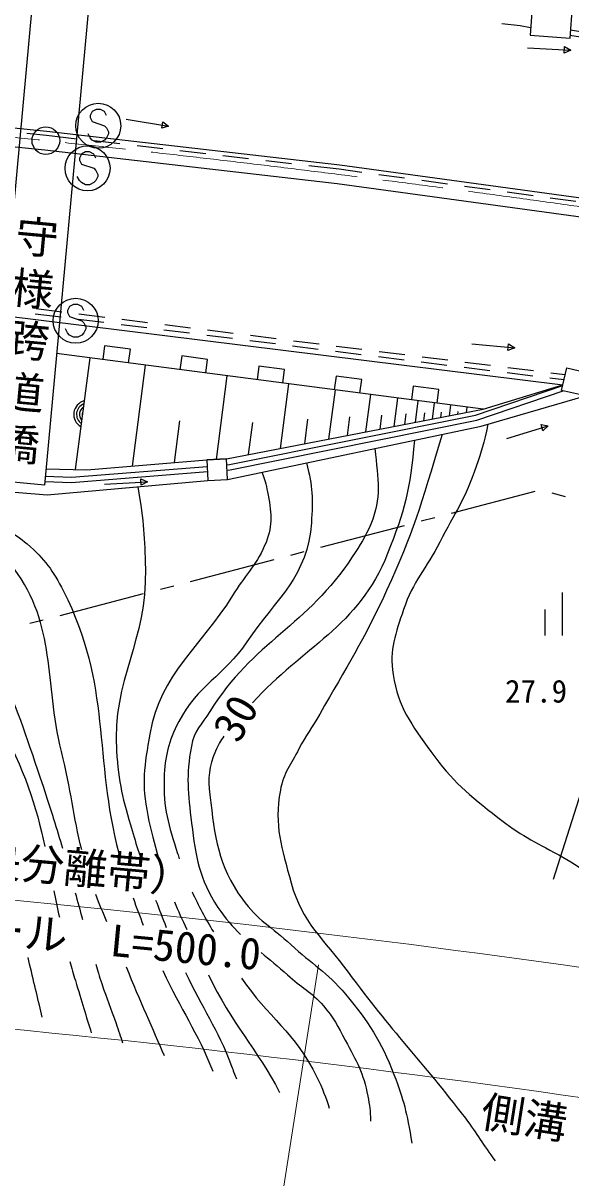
# Model space of a CAD drawing. Units: millimetres, scale not verified. Extents: x 40000 to 680000, y 20000 to 380000.
# Drawn here: x 371906 to 403597, y 239599 to 306375 of the extents above; entities that cross this region are included whole.
import ezdxf
from ezdxf.enums import TextEntityAlignment as Align

# ---------------------------------------------------------------- set-up
doc = ezdxf.new("R2010")
doc.units = ezdxf.units.MM
doc.header["$LTSCALE"] = 1000
doc.linetypes.add('CHAIN', pattern=[18.5, 12, -1.5, 3.5, -1.5])
for name, color, linetype, lineweight in [('M-BGD', 7, 'Continuous', 25), ('M-BMK', 2, 'CHAIN', 13), ('M-BMK-ROW', 30, 'Continuous', 25), ('M-BMK-SRVR', 3, 'Continuous', 25), ('M-STR-HTXT', 7, 'Continuous', 13), ('M-STR-STRC', 7, 'Continuous', 25)]:
    doc.layers.add(name, color=color, linetype=linetype, lineweight=lineweight)
doc.styles.add('@ＭＳ ゴシック', font='')
doc.styles.add('ＭＳ ゴシック', font='')
doc.styles.get('@ＭＳ ゴシック').set_extended_font_data('@MS Gothic')
doc.styles.get('ＭＳ ゴシック').set_extended_font_data('MS Gothic')

msp = doc.modelspace()

# ---------------------------------------------------------------- linework, layer by layer
at = {"layer": 'M-BGD'}
for p, q in [((400653, 306215), (399609, 306325)), ((401265, 306097), (400653, 306215)), ((404710, 305776), (403581, 305957)), ((404659, 305481), (403529, 305662)), ((401094, 304935), (403591, 304806)), ((403207, 304638), (403226, 305013)), ((403591, 304806), (403207, 304638)), ((403226, 305013), (403591, 304806)), ((377860, 300821), (380327, 300416)), ((379927, 300292), (379987, 300662)), ((379987, 300662), (380327, 300416)), ((372126, 300008), (373258, 299895)), ((373258, 299895), (375019, 299691)), ((380327, 300416), (379927, 300292)), ((376012, 299577), (377502, 299405)), ((378496, 299290), (379986, 299118)), ((380979, 299003), (382469, 298831)), ((383463, 298716), (384953, 298544)), ((385946, 298429), (387436, 298257)), ((388430, 298142), (390191, 297939)), ((390191, 297939), (391497, 297761)), ((392487, 297626), (393974, 297423)), ((394964, 297287), (396451, 297084)), ((397441, 296949), (398928, 296746)), ((399918, 296611), (401405, 296408)), ((402395, 296273), (403882, 296070)), ((374145, 289662), (372657, 289847)), ((374100, 289365), (372612, 289550)), ((376581, 289056), (375092, 289241)), ((376626, 289352), (375137, 289538)), ((379107, 289043), (377618, 289229)), ((379062, 288746), (377573, 288932)), ((381542, 288437), (380054, 288623)), ((381588, 288734), (380099, 288919)), ((384068, 288425), (382580, 288610)), ((384023, 288128), (382535, 288314)), ((386504, 287819), (385016, 288004)), ((386549, 288115), (385061, 288301)), ((389030, 287806), (387541, 287992)), ((397858, 287836), (400347, 287601)), ((399956, 287449), (399991, 287823)), ((399991, 287823), (400347, 287601)), ((398530, 284043), (373846, 287264)), ((376624, 287709), (376520, 286915)), ((378111, 287514), (376624, 287709)), ((378007, 286721), (378111, 287514)), ((388985, 287510), (387496, 287695)), ((391466, 287200), (389977, 287386)), ((391511, 287497), (390022, 287683)), ((393992, 287188), (392503, 287373)), ((400347, 287601), (399956, 287449)), ((375760, 287015), (374920, 280562)), ((378233, 280764), (378993, 286592)), ((381086, 287126), (380982, 286333)), ((382573, 286932), (381086, 287126)), ((382470, 286139), (382573, 286932)), ((385548, 286544), (385444, 285751)), ((387035, 286350), (385548, 286544)), ((393947, 286891), (392458, 287077)), ((396427, 286582), (394939, 286767)), ((396472, 286879), (394984, 287064)), ((398953, 286569), (397465, 286755)), ((383086, 281148), (383716, 285976)), ((386932, 285556), (387035, 286350)), ((390010, 285961), (389906, 285168)), ((391497, 285767), (390010, 285961)), ((398908, 286273), (397420, 286458)), ((401389, 285963), (399900, 286149)), ((401434, 286260), (399945, 286446)), ((403195, 285738), (402381, 285840)), ((403252, 286034), (402426, 286136)), ((403262, 286031), (403252, 286034)), ((386791, 281779), (387278, 285511)), ((389602, 282321), (389972, 285160)), ((391394, 284974), (391497, 285767)), ((394472, 285379), (394369, 284586)), ((395960, 285185), (394472, 285379)), ((395856, 284392), (395960, 285185)), ((398530, 284043), (403132, 285467)), ((391740, 282733), (392021, 284892)), ((393365, 283047), (393580, 284689)), ((394602, 283285), (394765, 284534)), ((395093, 283380), (395154, 283848)), ((395584, 283475), (395706, 284411)), ((396075, 283569), (396116, 283882)), ((396566, 283664), (396647, 284288)), ((397057, 283759), (397077, 283915)), ((397548, 283853), (397588, 284166)), ((380659, 280965), (380974, 283379)), ((384944, 281423), (385187, 283289)), ((388197, 282050), (388382, 283469)), ((390671, 282527), (390812, 283607)), ((392553, 282890), (392660, 283711)), ((393984, 283166), (394065, 283790)), ((401870, 283161), (402283, 283090)), ((401979, 282802), (401870, 283161)), ((399891, 282363), (402283, 283090)), ((402283, 283090), (401979, 282802)), ((376607, 279714), (379103, 279858)), ((378718, 280024), (379103, 279858)), ((378739, 279649), (378718, 280024)), ((379103, 279858), (378739, 279649)), ((403082, 273458), (403082, 270958)), ((402082, 272458), (402082, 270958)), ((404298, 262308), (402576, 256854))]:
    msp.add_line(p, q, dxfattribs=at)
for points in [[(376778, 318937), (373143, 279664), (369898, 279965), (373533, 319237)], [(401233, 305684), (403545, 305500), (403692, 307360), (401380, 307544)], [(403356, 286440), (404743, 286121), (404443, 284816), (403056, 285135)], [(382599, 279934), (383728, 279991), (383669, 281177), (382540, 281121)]]:
    msp.add_lwpolyline(points, close=True, dxfattribs=at)
for points in [[(76746, 271105), (88390, 274643), (91147, 275440), (114064, 281679), (132898, 286388), (165412, 293261), (165299, 293240), (173440, 294730), (190724, 297502), (206485, 299647), (223056, 301495), (233559, 302452), (254296, 303859), (264871, 304329), (285917, 304772), (293771, 304769), (307191, 304553), (317388, 304209), (327971, 303690), (342185, 302832), (365045, 300954), (373283, 300127), (390220, 298171), (408689, 295650)], [(408529, 294561), (390083, 297080), (373165, 299034), (364945, 299858), (342106, 301734), (327911, 302592), (317342, 303110), (307163, 303453), (293762, 303669), (285928, 303672), (264907, 303230), (254358, 302760), (233646, 301356), (223167, 300400), (206620, 298555), (190885, 296414), (173626, 293646), (165497, 292158), (165639, 292185), (133145, 285316), (114342, 280614), (91444, 274381), (88703, 273589), (77068, 270053)], [(338493, 292601), (370777, 289462), (403132, 285467)], [(383686, 280832), (383840, 280844), (398073, 283702), (403121, 285420)], [(383701, 280532), (383881, 280547), (398151, 283412), (403152, 285113)], [(383728, 279991), (398411, 283066), (404443, 284816)], [(373230, 280605), (375593, 280545), (382540, 281121), (383669, 281177), (398530, 284043)], [(361201, 281236), (361091, 280097), (373300, 279097), (382599, 279934)], [(373190, 280170), (374698, 280110), (382559, 280741)], [(373162, 279871), (374704, 279809), (382574, 280442)]]:
    msp.add_lwpolyline(points, dxfattribs=at)
for radius, start, end in [(812, 105.20532, 239.96559), (650, 111.32111, 233.8498), (488, 122.4538, 222.71712), (325, 156.64309, 188.52783)]:
    msp.add_arc((375650, 283748), radius, start, end, dxfattribs=at)
for points, knots in [([(398799, 283179), (398550, 282031), (398433, 281670), (398119, 280727), (397521, 278930), (396869, 278048), (396013, 276358), (395232, 274817), (394455, 274106), (393915, 272465), (393450, 271051), (393085, 270172), (393314, 268701), (393611, 266789), (394363, 265822), (395495, 264252), (396736, 262532), (397692, 261747), (399365, 260441), (400638, 259447), (401470, 259049), (402890, 258277), (404232, 257547), (404962, 256774), (406490, 256744), (407112, 256731), (407555, 256725), (408037, 257118), (409282, 258135), (409425, 259228), (410046, 260710), (410997, 262976), (410731, 264515), (411653, 266793), (412279, 268338), (412844, 269130), (413893, 270426), (415004, 271800), (415648, 272650), (417176, 273536), (419282, 274758), (420710, 274985), (423087, 275507), (425826, 276108), (427436, 276035), (430238, 276135), (431487, 276179), (432221, 275755), (433435, 276048), (434830, 276385), (435608, 276691), (436842, 277423), (437754, 277965), (438102, 278223), (439036, 279023)], [0, 0, 0, 0, 1, 1, 1, 2, 2, 2, 3, 3, 3, 4, 4, 4, 5, 5, 5, 6, 6, 6, 7, 7, 7, 8, 8, 8, 9, 9, 9, 10, 10, 10, 11, 11, 11, 12, 12, 12, 13, 13, 13, 14, 14, 14, 15, 15, 15, 16, 16, 16, 17, 17, 17, 18, 18, 18, 18]), ([(396154, 282593), (394866, 278324), (394496, 276965), (392935, 273560), (391612, 270673), (390634, 269170), (389063, 266411), (388612, 265618), (388286, 265216), (387867, 264407), (387397, 263497), (386967, 263026), (386788, 262018), (386419, 259944), (386857, 258693), (387413, 256661), (388046, 254350), (389294, 253420), (390713, 251489), (393217, 248082), (394915, 246402), (397490, 243048), (398204, 242119), (398511, 241531), (399207, 240588)], [0, 0, 0, 0, 1, 1, 1, 2, 2, 2, 3, 3, 3, 4, 4, 4, 5, 5, 5, 6, 6, 6, 7, 7, 7, 8, 8, 8, 8]), ([(394542, 282256), (394321, 279415), (393965, 278144), (392992, 275699), (391296, 271435), (388111, 270332), (385184, 267070)], [0, 0, 0, 0, 1, 1, 1, 2, 2, 2, 2]), ([(392258, 281777), (392423, 279910), (392669, 278982), (392017, 277399), (391695, 276618), (391412, 276226), (390951, 275518), (388358, 271537), (385226, 270603), (382709, 266574), (382238, 265821), (381802, 265440), (381640, 264567), (381321, 262858), (381439, 261841), (381652, 260116), (381896, 258137), (382078, 256906), (383180, 255244), (383607, 254599), (384033, 254107), (384476, 253675)], [0, 0, 0, 0, 1, 1, 1, 2, 2, 2, 3, 3, 3, 4, 4, 4, 5, 5, 5, 6, 6, 6, 7, 7, 7, 7]), ([(388297, 280948), (388667, 279556), (388668, 278841), (388585, 277487), (388398, 274428), (386571, 273122), (384847, 270589), (383516, 268633), (382004, 268083), (380913, 265985), (380302, 264809), (380113, 264024), (380065, 262700), (380004, 260978), (380319, 259998), (380844, 258356), (380876, 258254), (380909, 258153), (380942, 258054)], [0, 0, 0, 0, 1, 1, 1, 2, 2, 2, 3, 3, 3, 4, 4, 4, 5, 5, 5, 6, 6, 6, 6]), ([(385713, 280406), (385938, 279841), (385985, 279607), (386083, 279077), (386290, 277953), (386350, 277200), (385881, 276158), (385331, 274939), (384729, 274418), (384026, 273281), (382110, 270178), (379890, 268853), (379241, 265265), (378915, 263457), (378751, 262362), (379120, 260563), (379302, 259677), (379499, 258893), (379718, 258164)], [0, 0, 0, 0, 1, 1, 1, 2, 2, 2, 3, 3, 3, 4, 4, 4, 5, 5, 5, 6, 6, 6, 6]), ([(378541, 279569), (378908, 277438), (378925, 276676), (378979, 274809), (379099, 270654), (377049, 268447), (377309, 264297), (377423, 262470), (377679, 261449), (378208, 259696), (378367, 259168), (378513, 258699), (378655, 258260)], [0, 0, 0, 0, 1, 1, 1, 2, 2, 2, 3, 3, 3, 4, 4, 4, 4]), ([(346341, 257319), (346661, 258751), (346929, 259842), (347352, 261508), (347929, 263785), (348174, 265085), (348900, 267318), (349556, 269336), (349652, 270665), (350937, 272353), (352788, 274783), (354735, 275387), (357596, 276457), (359428, 277141), (360591, 277035), (362513, 277396), (363460, 277573), (363981, 277752), (364941, 277842), (366773, 278012), (367841, 277870), (369636, 277466), (370699, 277227), (371326, 276970), (372149, 276257), (373162, 275378), (373630, 274727), (374240, 273533), (377027, 268082), (375971, 263915), (377442, 258369)], [0, 0, 0, 0, 1, 1, 1, 2, 2, 2, 3, 3, 3, 4, 4, 4, 5, 5, 5, 6, 6, 6, 7, 7, 7, 8, 8, 8, 9, 9, 9, 10, 10, 10, 10]), ([(375303, 258562), (374814, 260497), (374682, 262005), (374128, 264252), (373103, 268418), (373893, 271423), (371350, 274879), (370932, 275447), (370621, 275761), (369982, 276059), (368922, 276552), (368238, 276658), (367075, 276769), (365284, 276941), (364272, 276600), (362487, 276379), (360842, 276175), (359885, 276206), (358291, 275755), (356014, 275111), (354413, 274898), (352825, 273144), (349772, 269773), (350470, 266449), (349147, 262098), (348480, 259904), (348107, 258647), (347625, 256913)], [0, 0, 0, 0, 1, 1, 1, 2, 2, 2, 3, 3, 3, 4, 4, 4, 5, 5, 5, 6, 6, 6, 7, 7, 7, 8, 8, 8, 9, 9, 9, 9]), ([(348873, 256518), (349370, 258971), (349704, 260851), (350712, 263584), (351881, 266753), (352442, 268672), (354473, 271371), (355046, 272134), (355579, 272395), (356419, 272847), (358391, 273910), (359811, 273785), (362043, 273974), (363874, 274129), (364949, 274236), (366745, 273853), (367441, 273705), (367852, 273526), (368378, 273048), (369694, 271850), (369867, 270687), (370564, 269049), (371673, 266445), (372155, 264927), (373059, 262245), (373513, 260899), (373866, 259752), (374185, 258663)], [0, 0, 0, 0, 1, 1, 1, 2, 2, 2, 3, 3, 3, 4, 4, 4, 5, 5, 5, 6, 6, 6, 7, 7, 7, 8, 8, 8, 9, 9, 9, 9]), ([(349954, 256177), (350492, 259098), (351206, 260798), (352367, 263668), (352767, 264656), (353076, 265186), (353700, 266050), (355145, 268050), (356508, 268741), (358634, 269992), (359745, 270646), (360549, 270701), (361834, 270800), (363935, 270962), (365206, 270706), (367152, 269900), (369038, 269119), (369453, 267635), (370482, 265872), (371988, 263293), (372665, 261055), (373173, 258754)], [0, 0, 0, 0, 1, 1, 1, 2, 2, 2, 3, 3, 3, 4, 4, 4, 5, 5, 5, 6, 6, 6, 7, 7, 7, 7]), ([(383525, 265138), (383343, 264896), (383179, 264626), (383031, 264277), (382642, 263358), (382591, 262733), (382711, 261742), (383007, 259294), (383152, 257718), (384591, 255716), (385465, 254500), (386289, 254110), (387391, 253095), (388618, 251964), (389484, 251503), (390554, 250221), (391912, 248593), (392595, 247550), (393359, 245571), (393936, 244076), (394097, 243414), (394401, 241602)], [0, 0, 0, 0, 1, 1, 1, 2, 2, 2, 3, 3, 3, 4, 4, 4, 5, 5, 5, 6, 6, 6, 7, 7, 7, 7]), ([(379574, 255667), (379734, 255248), (379908, 254803), (380104, 254306), (380133, 254230), (380162, 254157), (380190, 254085)], [0, 0, 0, 0, 1, 1, 1, 2, 2, 2, 2]), ([(385680, 252625), (386150, 252241), (386653, 251839), (387204, 251335), (387991, 250616), (388586, 250370), (389276, 249557), (389875, 248852), (390105, 248372), (390546, 247559), (391196, 246361), (391603, 245662), (391845, 244322), (391947, 243761), (391993, 243530), (392013, 242874)], [0, 0, 0, 0, 1, 1, 1, 2, 2, 2, 3, 3, 3, 4, 4, 4, 5, 5, 5, 5]), ([(373012, 248884), (372804, 249826), (372562, 250760), (372286, 251964), (372256, 252091), (372228, 252216), (372201, 252339)], [0, 0, 0, 0, 1, 1, 1, 2, 2, 2, 2]), ([(374616, 252108), (374714, 251748), (374818, 251381), (374932, 251005), (375281, 249848), (375571, 248898), (375849, 247986)], [0, 0, 0, 0, 1, 1, 1, 2, 2, 2, 2]), ([(376107, 251965), (376217, 251588), (376305, 251285), (376453, 250839), (376757, 249929), (376977, 249437), (377284, 248529), (377417, 248135), (377544, 247765), (377665, 247412)], [0, 0, 0, 0, 1, 1, 1, 2, 2, 2, 3, 3, 3, 3]), ([(381307, 251467), (382284, 249402), (383133, 248283), (383961, 246067), (384057, 245811), (384151, 245566), (384244, 245331)], [0, 0, 0, 0, 1, 1, 1, 2, 2, 2, 2]), ([(384550, 251156), (386040, 248928), (387661, 247981), (388904, 245431), (389215, 244793), (389442, 244203), (389611, 243634)], [0, 0, 0, 0, 1, 1, 1, 2, 2, 2, 2])]:
    msp.add_open_spline(points, degree=3, knots=knots, dxfattribs=at)
for points in [[(373694, 256197), (373792, 255701), (373893, 255196), (374003, 254678)], [(374915, 256087), (375054, 255591), (375196, 255083), (375348, 254549)], [(376757, 254414), (376536, 254913), (376322, 255414), (376109, 255979)], [(378268, 255785), (378467, 255221), (378656, 254717), (378857, 254213)], [(381684, 256146), (382055, 255326), (382457, 254596), (382914, 253824)], [(380656, 255570), (380878, 255044), (381115, 254519), (381371, 253972)], [(380082, 246648), (379422, 248217), (378687, 249777), (377888, 251794)], [(379991, 251593), (381049, 249301), (381979, 248040), (382884, 245761)], [(382623, 251341), (383982, 248512), (385451, 247019), (386746, 244540)]]:
    msp.add_open_spline(points, degree=3, dxfattribs=at)
at = {"layer": 'M-BMK'}
msp.add_arc((283337, -553567), 857869, 80.30374, 87.01963, dxfattribs=at)
at = {"layer": 'M-BMK-ROW'}
for p, q in [((396683, 278039), (401521, 279303)), ((402486, 279219), (403256, 279004)), ((389137, 276067), (393974, 277331)), ((394942, 277584), (395716, 277786)), ((387395, 275612), (388169, 275814)), ((381590, 274095), (386428, 275359)), ((379849, 273640), (380623, 273842)), ((374044, 272122), (378881, 273387)), ((372302, 271667), (373076, 271870))]:
    msp.add_line(p, q, dxfattribs=at)
at = {"layer": 'M-BMK-SRVR'}
msp.add_circle((373224, 299581), 800, dxfattribs=at)
at = {"layer": 'M-STR-HTXT'}
msp.add_line((388990, 251927), (386800, 237861), dxfattribs=at)
for centre, start, end in [((303515, -457959), 83.02597, 96.97403), ((303515, -457959), 79.74321, 83.02597), ((302131, -465285), 79.74321, 87.00294)]:
    msp.add_arc(centre, 716828, start, end, dxfattribs=at)
at = {"layer": 'M-STR-STRC'}
for p, q in [((375903, 301268), (375784, 301031)), ((376139, 301386), (375903, 301268)), ((376375, 301386), (376139, 301386)), ((376612, 301268), (376375, 301386)), ((376730, 301031), (376612, 301268)), ((375784, 301031), (375784, 300913)), ((375784, 300913), (375903, 300677)), ((375903, 300677), (376612, 300440)), ((375784, 299731), (375666, 299968)), ((376612, 300440), (376730, 300322)), ((376730, 300322), (376848, 300086)), ((376848, 299968), (376730, 299731)), ((376848, 300086), (376848, 299968)), ((375903, 299613), (375784, 299731)), ((376139, 299495), (375903, 299613)), ((376375, 299495), (376139, 299495)), ((376612, 299613), (376375, 299495)), ((376730, 299731), (376612, 299613)), ((375279, 298805), (375161, 298568)), ((375161, 298568), (375161, 298450)), ((375516, 298923), (375279, 298805)), ((375752, 298923), (375516, 298923)), ((375989, 298805), (375752, 298923)), ((376107, 298568), (375989, 298805)), ((375161, 298450), (375279, 298214)), ((375279, 298214), (375989, 297977)), ((375989, 297977), (376107, 297859)), ((376107, 297859), (376225, 297623)), ((375161, 297268), (375043, 297505)), ((375279, 297150), (375161, 297268)), ((376107, 297268), (375989, 297150)), ((376225, 297505), (376107, 297268)), ((376225, 297623), (376225, 297505)), ((375516, 297032), (375279, 297150)), ((375752, 297032), (375516, 297032)), ((375989, 297150), (375752, 297032)), ((374593, 289992), (374475, 289756)), ((374830, 290110), (374593, 289992)), ((375066, 290110), (374830, 290110)), ((375302, 289992), (375066, 290110)), ((375421, 289756), (375302, 289992)), ((374475, 289756), (374475, 289637)), ((374475, 289637), (374593, 289401)), ((374593, 289401), (375302, 289165)), ((375302, 289165), (375421, 289046)), ((374475, 288456), (374357, 288692)), ((375421, 289046), (375539, 288810)), ((375539, 288692), (375421, 288456)), ((375539, 288810), (375539, 288692)), ((374593, 288337), (374475, 288456)), ((374830, 288219), (374593, 288337)), ((375066, 288219), (374830, 288219)), ((375302, 288337), (375066, 288219)), ((375421, 288456), (375302, 288337))]:
    msp.add_line(p, q, dxfattribs=at)
for centre in [(376257, 300440), (375634, 297977), (374948, 289165)]:
    msp.add_circle(centre, 1300, dxfattribs=at)

# ---------------------------------------------------------------- texts
at = {"layer": 'M-BGD', "style": 'ＭＳ ゴシック'}
msp.add_text('27.9', height=1320, dxfattribs=at).set_placement((399786, 266688), align=Align.BOTTOM_LEFT)
msp.add_text('30', height=1833, rotation=60.259, dxfattribs=at).set_placement((384847, 264383), align=Align.BOTTOM_LEFT)
at = {"layer": 'M-STR-HTXT', "style": 'ＭＳ ゴシック'}
msp.add_text('（中央分離帯）', height=1833, rotation=354.855, dxfattribs=at).set_placement((364195, 257052), align=Align.BOTTOM_LEFT)
for s, rotation, p in [('ガードレール\u3000L=500.0', 354.527, (372465, 252314)), ('側溝\u3000L=224.7', 351.137, (406232, 240779))]:
    msp.add_text(s, height=1833, rotation=rotation, dxfattribs=at).set_placement(p, align=Align.BOTTOM_CENTER)
at = {"layer": 'M-STR-HTXT', "insert": (371669, 295374), "char_height": 1833, "attachment_point": 7, "rotation": 264.712, "style": '@ＭＳ ゴシック'}
msp.add_mtext('\\T1.2;守様跨道橋', dxfattribs=at)

doc.saveas('drawing.dxf')
